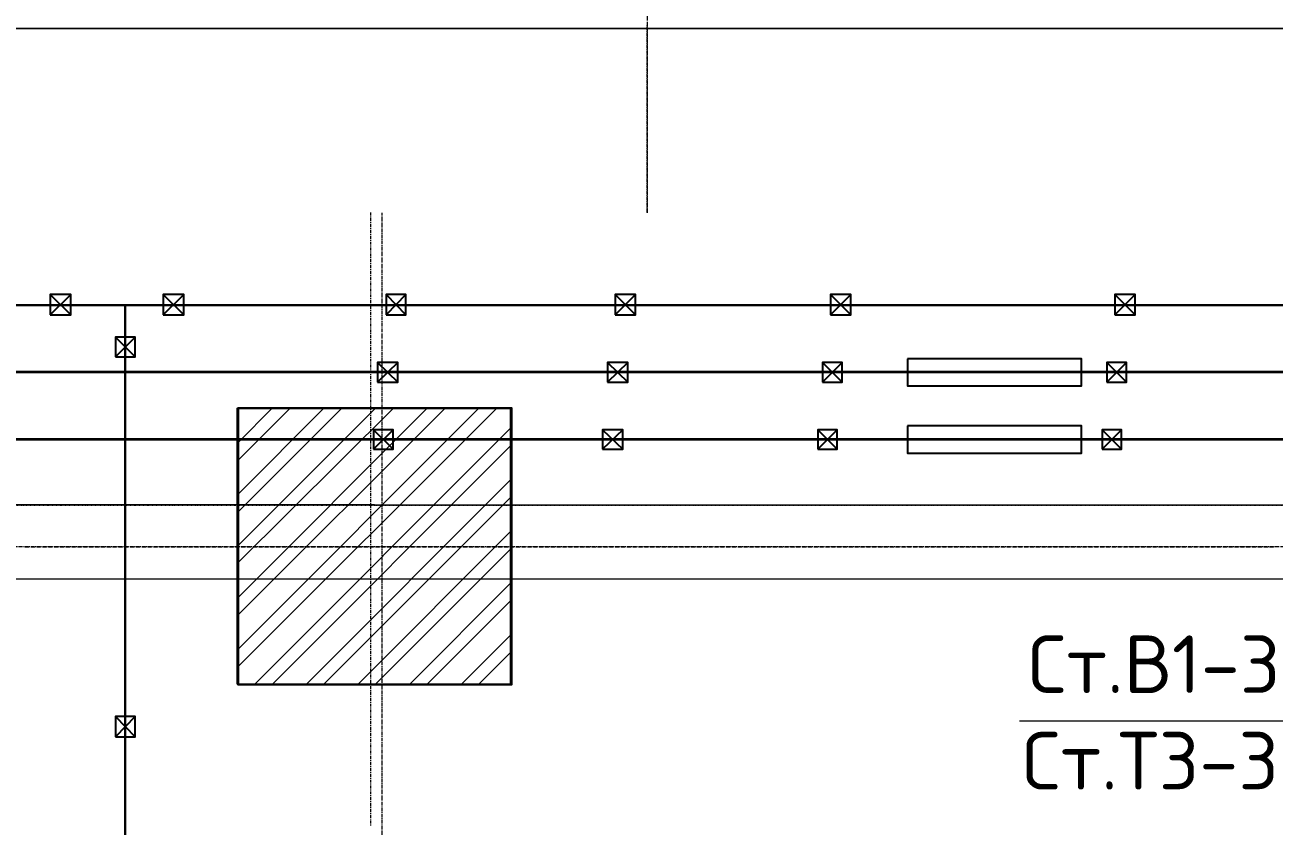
# Model space of a CAD drawing. Header units: millimetres. Extents: x -10178924 to 11692288, y -947381 to 58396.
# Drawn here: x 732853 to 738282, y -823554 to -820075 of the extents above; entities that cross this region are included whole.
import ezdxf

# ---------------------------------------------------------------- set-up
doc = ezdxf.new("R2010")
doc.units = ezdxf.units.MM
doc.linetypes.add('короткая штриховая', pattern=[282.222222, 141.111111, -141.111111])
doc.linetypes.add('осевая', pattern=[50.8, 31.75, -6.35, 6.35, -6.35])
for name, color, linetype, lineweight in [('PDF _0', 7, 'Continuous', 9), ('PDF _Разрезы', 7, 'Continuous', 9), ('PDF _Текст', 7, 'Continuous', 5), ('Балки.1', 7, 'Continuous', 9), ('Размеры осевые', 153, 'Continuous', 9), ('Стены.1', 7, 'Continuous', 25), ('ШТРИХОВКА', 252, 'Continuous', 15)]:
    doc.layers.add(name, color=color, linetype=linetype, lineweight=lineweight)
for name, color, linetype in [('PDF _PDF _Разрезы', 7, 'Continuous'), ('PDF _Балки.1', 7, 'Continuous'), ('PDF _ВК_В1', 5, 'Continuous'), ('PDF _ВК_Выноски', 7, 'Continuous'), ('PDF _ВК_Т3', 1, 'Continuous'), ('PDF _ВК_Т4', 6, 'Continuous'), ('PDF _Стены.1', 7, 'Continuous')]:
    doc.layers.add(name, color=color, linetype=linetype)
doc.layers.add('PDF _Размеры осевые', color=7, linetype='Continuous', true_color=0x5d6970)
doc.layers.add('PDF _штриховка', color=7, linetype='Continuous', true_color=0x95834a)
doc.styles.add('PDF ISOCPEUR', font='isocpeur.ttf')

# ---------------------------------------------------------------- blocks, each defined once
blk = doc.blocks.new('A$C5282721b')
at = {"layer": 'ШТРИХОВКА', "ltscale": 100, "true_color": 0x000000, "transparency": 33554687}
h = blk.add_hatch(dxfattribs=at)
h.set_pattern_fill('ANSI31', color=18, scale=50)
h.set_pattern_definition([(45, (-120811.35, -12436.93), (-112.2532, 112.2532), [])])
h.paths.add_polyline_path([(12610.573, -42148.478), (11420.573, -42148.478), (11422.383, -41095.814), (11420.573, -40948.478), (12610.573, -40948.478)])
at = {"layer": 'PDF _Разрезы', "color": 18, "lineweight": 9, "true_color": 0x000000, "transparency": 33554687}
blk.add_lwpolyline([(-11856.305, -39299.259), (62616.964, -39299.259)], dxfattribs=at)
at = {"layer": 'Балки.1', "color": 18, "linetype": 'короткая штриховая', "ltscale": 0.02, "true_color": 0x000000, "transparency": 33554687}
for p, q in [((10319.368, -41369.704), (12015.573, -41369.704)), ((12015.573, -41369.704), (41378.795, -41369.704)), ((10319.368, -41689.704), (12015.573, -41689.704)), ((12015.573, -41689.704), (41973.795, -41689.704))]:
    blk.add_line(p, q, dxfattribs=at)
at = {"layer": 'Размеры осевые', "color": 251, "linetype": 'осевая', "ltscale": 0.5, "transparency": 33554687}
for p, q in [((13200, -40100), (13200, -25800)), ((12046.848, -52200), (12046.848, -40100)), ((-9750, -41550), (62308.109, -41550))]:
    blk.add_line(p, q, dxfattribs=at)
at = {"layer": 'Стены.1', "color": 18, "linetype": 'Continuous', "true_color": 0x000000, "transparency": 33554687, "flags": 128}
blk.add_lwpolyline([(11420.573, -42148.478), (12610.573, -42148.478), (12610.573, -40948.478), (11420.573, -40948.478)], close=True, dxfattribs=at)

msp = doc.modelspace()

# ---------------------------------------------------------------- linework, layer by layer
at = {"layer": 'PDF _0', "lineweight": 25}
for points in [[(732963.1, -821333.4), (733052, -821333.4), (733052, -821244.5), (732963.1, -821244.5)], [(733454.2, -821333.4), (733543.1, -821333.4), (733543.1, -821244.5), (733454.2, -821244.5)], [(734423.6, -821333.4), (734508.3, -821333.4), (734508.3, -821244.5), (734423.6, -821244.5)], [(735418.5, -821333.4), (735507.4, -821333.4), (735507.4, -821244.5), (735418.5, -821244.5)], [(736354, -821333.4), (736442.9, -821333.4), (736442.9, -821244.5), (736354, -821244.5)], [(737590.2, -821333.4), (737679.1, -821333.4), (737679.1, -821244.5), (737590.2, -821244.5)], [(733246.8, -821515.4), (733331.4, -821515.4), (733331.4, -821430.7), (733246.8, -821430.7)], [(734385.5, -821625.5), (734474.4, -821625.5), (734474.4, -821540.8), (734385.5, -821540.8)], [(735384.6, -821625.5), (735473.5, -821625.5), (735473.5, -821540.8), (735384.6, -821540.8)], [(736320.2, -821625.5), (736404.8, -821625.5), (736404.8, -821540.8), (736320.2, -821540.8)], [(736688.5, -821523.9), (736688.5, -821642.4), (737446.2, -821642.4), (737446.2, -821523.9)], [(737556.3, -821625.5), (737641, -821625.5), (737641, -821540.8), (737556.3, -821540.8)], [(734368.6, -821917.6), (734453.3, -821917.6), (734453.3, -821832.9), (734368.6, -821832.9)], [(735363.4, -821917.6), (735452.3, -821917.6), (735452.3, -821832.9), (735363.4, -821832.9)], [(736299, -821917.6), (736383.7, -821917.6), (736383.7, -821832.9), (736299, -821832.9)], [(736688.5, -821816), (736688.5, -821934.5), (737446.2, -821934.5), (737446.2, -821816)], [(737535.2, -821917.6), (737619.8, -821917.6), (737619.8, -821832.9), (737535.2, -821832.9)], [(733246.8, -823166.4), (733331.4, -823166.4), (733331.4, -823077.5), (733246.8, -823077.5)]]:
    msp.add_lwpolyline(points, close=True, dxfattribs=at)
for points in [[(732963.1, -821244.5), (733052, -821333.4)], [(733052, -821244.5), (732963.1, -821333.4)], [(733454.2, -821244.5), (733543.1, -821333.4)], [(733543.1, -821244.5), (733454.2, -821333.4)], [(734423.6, -821244.5), (734508.3, -821333.4)], [(734508.3, -821244.5), (734423.6, -821333.4)], [(735418.5, -821244.5), (735507.4, -821333.4)], [(735507.4, -821244.5), (735418.5, -821333.4)], [(736354, -821244.5), (736442.9, -821333.4)], [(736443, -821244.5), (736354.1, -821333.4)], [(737590.2, -821244.5), (737679.1, -821333.4)], [(737679.1, -821244.5), (737590.2, -821333.4)], [(733246.8, -821430.7), (733331.4, -821515.4)], [(733331.4, -821430.7), (733246.8, -821515.4)], [(734385.5, -821540.8), (734474.4, -821625.5)], [(734474.4, -821540.8), (734385.5, -821625.5)], [(735384.6, -821540.8), (735473.5, -821625.5)], [(735473.5, -821540.8), (735384.6, -821625.5)], [(736320.2, -821540.8), (736404.8, -821625.5)], [(736404.8, -821540.8), (736320.2, -821625.5)], [(737556.3, -821540.8), (737641, -821625.5)], [(737641, -821540.8), (737556.3, -821625.5)], [(734368.6, -821832.9), (734453.3, -821917.6)], [(734453.3, -821832.9), (734368.6, -821917.6)], [(735363.4, -821832.9), (735452.3, -821917.6)], [(735452.3, -821832.9), (735363.4, -821917.6)], [(736299, -821832.9), (736383.7, -821917.6)], [(736383.7, -821832.9), (736299, -821917.6)], [(737535.2, -821832.9), (737619.8, -821917.6)], [(737619.8, -821832.9), (737535.2, -821917.6)], [(733246.8, -823077.5), (733331.4, -823166.4)], [(733331.4, -823077.5), (733246.8, -823166.4)]]:
    msp.add_lwpolyline(points, dxfattribs=at)
at = {"layer": 'PDF _PDF _Разрезы', "lineweight": 9}
msp.add_lwpolyline([(710500.9, -820088.8), (784971.2, -820088.8)], dxfattribs=at)
at = {"layer": 'PDF _Балки.1', "lineweight": 9}
for points in [[(734372.8, -822158.9), (732675.3, -822158.9), (732675.3, -822480.6), (734372.8, -822480.6)], [(734372.8, -822480.6), (764326.9, -822480.6), (766087.9, -822480.6), (766087.9, -822158.9), (764326.9, -822158.9)], [(734372.8, -822158.9), (763734.2, -822158.9)]]:
    msp.add_lwpolyline(points, dxfattribs=at)
at = {"layer": 'PDF _ВК_В1', "lineweight": 30}
for points in [[(777942.6, -821308), (777942.6, -821291), (747493.3, -821291), (723334.4, -821291)], [(733289.1, -821291), (733289.1, -827691.6)]]:
    msp.add_lwpolyline(points, dxfattribs=at)
at = {"layer": 'PDF _ВК_Выноски', "lineweight": 13}
msp.add_lwpolyline([(740989.6, -822666.9), (739351.3, -823098.7), (739249.7, -823098.7), (737175.5, -823098.7)], dxfattribs=at)
at = {"layer": 'PDF _ВК_Т3', "lineweight": 35}
msp.add_lwpolyline([(777980.7, -821583.1), (747497.5, -821583.1), (723215.9, -821583.1)], dxfattribs=at)
at = {"layer": 'PDF _ВК_Т4', "lineweight": 35}
msp.add_lwpolyline([(778082.3, -821735.5), (778082.3, -821875.2), (747256.2, -821875.2), (722923.8, -821875.2)], dxfattribs=at)
at = {"layer": 'PDF _Размеры осевые', "lineweight": 9}
for points in [[(735558.2, -820080.3), (735558.2, -820076.1)], [(735558.2, -820097.2), (735558.2, -820084.5)], [(735558.2, -820105.7), (735558.2, -820101.5)], [(735558.2, -820122.6), (735558.2, -820109.9)], [(735558.2, -820131.1), (735558.2, -820126.9)], [(735558.2, -820148), (735558.2, -820135.3)], [(735558.2, -820156.5), (735558.2, -820152.3)], [(735558.2, -820173.4), (735558.2, -820160.7)], [(735558.2, -820181.9), (735558.2, -820177.7)], [(735558.2, -820198.8), (735558.2, -820186.1)], [(735558.2, -820207.3), (735558.2, -820203.1)], [(735558.2, -820224.2), (735558.2, -820211.5)], [(735558.2, -820232.7), (735558.2, -820228.5)], [(735558.2, -820249.6), (735558.2, -820236.9)], [(735558.2, -820258.1), (735558.2, -820253.9)], [(735558.2, -820275), (735558.2, -820262.3)], [(735558.2, -820283.5), (735558.2, -820279.3)], [(735558.2, -820300.4), (735558.2, -820287.7)], [(735558.2, -820308.9), (735558.2, -820304.7)], [(735558.2, -820325.8), (735558.2, -820313.1)], [(735558.2, -820334.3), (735558.2, -820330.1)], [(735558.2, -820351.2), (735558.2, -820338.5)], [(735558.2, -820359.7), (735558.2, -820355.5)], [(735558.2, -820376.6), (735558.2, -820363.9)], [(735558.2, -820385.1), (735558.2, -820380.9)], [(735558.2, -820402), (735558.2, -820389.3)], [(735558.2, -820410.5), (735558.2, -820406.3)], [(735558.2, -820427.4), (735558.2, -820414.7)], [(735558.2, -820435.9), (735558.2, -820431.7)], [(735558.2, -820452.8), (735558.2, -820440.1)], [(735558.2, -820461.3), (735558.2, -820457.1)], [(735558.2, -820478.2), (735558.2, -820465.5)], [(735558.2, -820486.7), (735558.2, -820482.5)], [(735558.2, -820503.6), (735558.2, -820490.9)], [(735558.2, -820512.1), (735558.2, -820507.9)], [(735558.2, -820529), (735558.2, -820516.3)], [(735558.2, -820537.5), (735558.2, -820533.3)], [(735558.2, -820554.4), (735558.2, -820541.7)], [(735558.2, -820562.9), (735558.2, -820558.7)], [(735558.2, -820579.8), (735558.2, -820567.1)], [(735558.2, -820588.3), (735558.2, -820584.1)], [(735558.2, -820605.2), (735558.2, -820592.5)], [(735558.2, -820613.7), (735558.2, -820609.5)], [(735558.2, -820630.6), (735558.2, -820617.9)], [(735558.2, -820639.1), (735558.2, -820634.9)], [(735558.2, -820656), (735558.2, -820643.3)], [(735558.2, -820664.5), (735558.2, -820660.3)], [(735558.2, -820681.4), (735558.2, -820668.7)], [(735558.2, -820689.9), (735558.2, -820685.7)], [(735558.2, -820706.8), (735558.2, -820694.1)], [(735558.2, -820715.3), (735558.2, -820711.1)], [(735558.2, -820732.2), (735558.2, -820719.5)], [(735558.2, -820740.7), (735558.2, -820736.5)], [(735558.2, -820757.6), (735558.2, -820744.9)], [(735558.2, -820766.1), (735558.2, -820761.9)], [(735558.2, -820783), (735558.2, -820770.3)], [(735558.2, -820791.5), (735558.2, -820787.3)], [(735558.2, -820808.4), (735558.2, -820795.7)], [(735558.2, -820816.9), (735558.2, -820812.7)], [(735558.2, -820833.8), (735558.2, -820821.1)], [(735558.2, -820842.3), (735558.2, -820838.1)], [(735558.2, -820859.2), (735558.2, -820846.5)], [(734355.9, -820901.6), (734355.9, -820888.9)], [(734355.9, -820910), (734355.9, -820905.8)], [(735558.2, -820867.7), (735558.2, -820863.5)], [(735558.2, -820888.9), (735558.2, -820871.9)], [(734355.9, -820927), (734355.9, -820914.3)], [(734355.9, -820935.4), (734355.9, -820931.2)], [(734355.9, -820952.4), (734355.9, -820939.7)], [(734355.9, -820960.8), (734355.9, -820956.6)], [(734355.9, -820977.8), (734355.9, -820965.1)], [(734355.9, -820986.2), (734355.9, -820982)], [(734355.9, -821003.2), (734355.9, -820990.5)], [(734355.9, -821011.6), (734355.9, -821007.4)], [(734355.9, -821028.6), (734355.9, -821015.9)], [(734355.9, -821037), (734355.9, -821032.8)], [(734355.9, -821054), (734355.9, -821041.3)], [(734355.9, -821062.4), (734355.9, -821058.2)], [(734355.9, -821079.4), (734355.9, -821066.7)], [(734355.9, -821087.8), (734355.9, -821083.6)], [(734355.9, -821104.8), (734355.9, -821092.1)], [(734355.9, -821113.2), (734355.9, -821109)], [(734355.9, -821130.2), (734355.9, -821117.5)], [(734355.9, -821138.6), (734355.9, -821134.4)], [(734355.9, -821155.6), (734355.9, -821142.9)], [(734355.9, -821164), (734355.9, -821159.8)], [(734355.9, -821181), (734355.9, -821168.3)], [(734355.9, -821189.4), (734355.9, -821185.2)], [(734355.9, -821206.4), (734355.9, -821193.7)], [(734355.9, -821214.8), (734355.9, -821210.6)], [(734355.9, -821231.8), (734355.9, -821219.1)], [(734355.9, -821240.2), (734355.9, -821236)], [(734355.9, -821257.2), (734355.9, -821244.5)], [(734355.9, -821265.6), (734355.9, -821261.4)], [(734355.9, -821282.6), (734355.9, -821269.9)], [(734355.9, -821291), (734355.9, -821286.8)], [(734355.9, -821308), (734355.9, -821295.3)], [(734355.9, -821316.4), (734355.9, -821312.2)], [(734355.9, -821333.4), (734355.9, -821320.7)], [(734355.9, -821341.8), (734355.9, -821337.6)], [(734355.9, -821358.8), (734355.9, -821346.1)], [(734355.9, -821367.2), (734355.9, -821363)], [(734355.9, -821384.2), (734355.9, -821371.5)], [(734355.9, -821392.6), (734355.9, -821388.4)], [(734355.9, -821409.6), (734355.9, -821396.9)], [(734355.9, -821418), (734355.9, -821413.8)], [(734355.9, -821435), (734355.9, -821422.3)], [(734355.9, -821443.4), (734355.9, -821439.2)], [(734355.9, -821460.4), (734355.9, -821447.7)], [(734355.9, -821468.8), (734355.9, -821464.6)], [(734355.9, -821485.8), (734355.9, -821473.1)], [(734355.9, -821494.2), (734355.9, -821490)], [(734355.9, -821511.2), (734355.9, -821498.5)], [(734355.9, -821519.6), (734355.9, -821515.4)], [(734355.9, -821536.6), (734355.9, -821523.9)], [(734355.9, -821545), (734355.9, -821540.8)], [(734355.9, -821562), (734355.9, -821549.3)], [(734355.9, -821570.4), (734355.9, -821566.2)], [(734355.9, -821587.4), (734355.9, -821574.7)], [(734355.9, -821595.8), (734355.9, -821591.6)], [(734355.9, -821612.8), (734355.9, -821600.1)], [(734355.9, -821621.2), (734355.9, -821617)], [(734355.9, -821638.2), (734355.9, -821625.5)], [(734355.9, -821646.6), (734355.9, -821642.4)], [(734355.9, -821663.6), (734355.9, -821650.9)], [(734355.9, -821672), (734355.9, -821667.8)], [(734355.9, -821689), (734355.9, -821676.3)], [(734355.9, -821697.4), (734355.9, -821693.2)], [(734355.9, -821714.4), (734355.9, -821701.7)], [(734355.9, -821722.8), (734355.9, -821718.6)], [(734355.9, -821739.8), (734355.9, -821727.1)], [(734355.9, -821748.2), (734355.9, -821744)], [(734355.9, -821765.2), (734355.9, -821752.5)], [(734355.9, -821773.6), (734355.9, -821769.4)], [(734355.9, -821790.6), (734355.9, -821777.9)], [(734355.9, -821799), (734355.9, -821794.8)], [(734355.9, -821816), (734355.9, -821803.3)], [(734355.9, -821824.4), (734355.9, -821820.2)], [(734355.9, -821841.4), (734355.9, -821828.7)], [(734355.9, -821849.8), (734355.9, -821845.6)], [(734355.9, -821866.8), (734355.9, -821854.1)], [(734355.9, -821875.2), (734355.9, -821871)], [(734355.9, -821892.2), (734355.9, -821879.5)], [(734355.9, -821900.6), (734355.9, -821896.4)], [(734355.9, -821917.6), (734355.9, -821904.9)], [(734355.9, -821926), (734355.9, -821921.8)], [(734355.9, -821943), (734355.9, -821930.3)], [(734355.9, -821951.4), (734355.9, -821947.2)], [(734355.9, -821968.4), (734355.9, -821955.7)], [(734355.9, -821976.8), (734355.9, -821972.6)], [(734355.9, -821993.8), (734355.9, -821981.1)], [(734355.9, -822002.2), (734355.9, -821998)], [(734355.9, -822019.2), (734355.9, -822006.5)], [(734355.9, -822027.6), (734355.9, -822023.4)], [(734355.9, -822044.6), (734355.9, -822031.9)], [(734355.9, -822053), (734355.9, -822048.8)], [(734355.9, -822070), (734355.9, -822057.3)], [(734355.9, -822078.4), (734355.9, -822074.2)], [(734355.9, -822095.4), (734355.9, -822082.7)], [(734355.9, -822103.8), (734355.9, -822099.6)], [(734355.9, -822120.8), (734355.9, -822108.1)], [(734355.9, -822129.2), (734355.9, -822125)], [(734355.9, -822146.2), (734355.9, -822133.5)], [(734355.9, -822154.6), (734355.9, -822150.4)], [(734355.9, -822171.6), (734355.9, -822158.9)], [(734355.9, -822180), (734355.9, -822175.8)], [(734355.9, -822197), (734355.9, -822184.3)], [(734355.9, -822205.4), (734355.9, -822201.2)], [(734355.9, -822222.4), (734355.9, -822209.7)], [(734355.9, -822230.8), (734355.9, -822226.6)], [(734355.9, -822247.8), (734355.9, -822235.1)], [(734355.9, -822256.2), (734355.9, -822252)], [(734355.9, -822273.2), (734355.9, -822260.5)], [(734355.9, -822281.6), (734355.9, -822277.4)], [(734355.9, -822298.6), (734355.9, -822285.9)], [(734355.9, -822307), (734355.9, -822302.8)], [(734355.9, -822324), (734355.9, -822311.3)], [(732853.1, -822340.9), (732870, -822340.9)], [(732874.2, -822340.9), (732874.2, -822340.9)], [(732878.5, -822340.9), (732895.4, -822340.9)], [(732899.6, -822340.9), (732899.6, -822340.9)], [(732903.9, -822340.9), (732920.8, -822340.9)], [(732925, -822340.9), (732925, -822340.9)], [(732929.3, -822340.9), (732946.2, -822340.9)], [(732950.4, -822340.9), (732950.4, -822340.9)], [(732954.7, -822340.9), (732971.6, -822340.9)], [(732975.8, -822340.9), (732975.8, -822340.9)], [(732980.1, -822340.9), (732997, -822340.9)], [(733001.2, -822340.9), (733001.2, -822340.9)], [(733005.5, -822340.9), (733022.4, -822340.9)], [(733026.6, -822340.9), (733026.6, -822340.9)], [(733030.9, -822340.9), (733047.8, -822340.9)], [(733052, -822340.9), (733052, -822340.9)], [(733056.3, -822340.9), (733073.2, -822340.9)], [(733077.4, -822340.9), (733077.4, -822340.9)], [(733081.7, -822340.9), (733098.6, -822340.9)], [(733102.8, -822340.9), (733102.8, -822340.9)], [(733107.1, -822340.9), (733124, -822340.9)], [(733128.2, -822340.9), (733128.2, -822340.9)], [(733132.5, -822340.9), (733149.4, -822340.9)], [(733153.6, -822340.9), (733153.6, -822340.9)], [(733157.9, -822340.9), (733174.8, -822340.9)], [(733179, -822340.9), (733179, -822340.9)], [(733183.3, -822340.9), (733200.2, -822340.9)], [(733204.4, -822340.9), (733204.4, -822340.9)], [(733208.7, -822340.9), (733225.6, -822340.9)], [(733229.8, -822340.9), (733229.8, -822340.9)], [(733234.1, -822340.9), (733251, -822340.9)], [(733255.2, -822340.9), (733255.2, -822340.9)], [(733259.5, -822340.9), (733276.4, -822340.9)], [(733280.6, -822340.9), (733280.6, -822340.9)], [(733284.9, -822340.9), (733301.8, -822340.9)], [(733306, -822340.9), (733306, -822340.9)], [(733310.3, -822340.9), (733327.2, -822340.9)], [(733331.4, -822340.9), (733331.4, -822340.9)], [(733335.7, -822340.9), (733352.6, -822340.9)], [(733356.8, -822340.9), (733356.8, -822340.9)], [(733361.1, -822340.9), (733378, -822340.9)], [(733382.2, -822340.9), (733382.2, -822340.9)], [(733386.5, -822340.9), (733403.4, -822340.9)], [(733407.6, -822340.9), (733407.6, -822340.9)], [(733411.9, -822340.9), (733428.8, -822340.9)], [(733433, -822340.9), (733433, -822340.9)], [(733437.3, -822340.9), (733454.2, -822340.9)], [(733458.4, -822340.9), (733458.4, -822340.9)], [(733462.7, -822340.9), (733479.6, -822340.9)], [(733483.8, -822340.9), (733483.8, -822340.9)], [(733488.1, -822340.9), (733505, -822340.9)], [(733509.2, -822340.9), (733509.2, -822340.9)], [(733513.5, -822340.9), (733530.4, -822340.9)], [(733534.6, -822340.9), (733534.6, -822340.9)], [(733538.9, -822340.9), (733555.8, -822340.9)], [(733560, -822340.9), (733560, -822340.9)], [(733564.3, -822340.9), (733581.2, -822340.9)], [(733585.4, -822340.9), (733585.4, -822340.9)], [(733589.7, -822340.9), (733606.6, -822340.9)], [(733610.8, -822340.9), (733610.8, -822340.9)], [(733615.1, -822340.9), (733632, -822340.9)], [(733636.2, -822340.9), (733636.2, -822340.9)], [(733640.5, -822340.9), (733657.4, -822340.9)], [(733661.6, -822340.9), (733661.6, -822340.9)], [(733665.9, -822340.9), (733682.8, -822340.9)], [(733687, -822340.9), (733687, -822340.9)], [(733691.3, -822340.9), (733708.2, -822340.9)], [(733712.4, -822340.9), (733712.4, -822340.9)], [(733716.7, -822340.9), (733733.6, -822340.9)], [(733737.8, -822340.9), (733737.8, -822340.9)], [(733742.1, -822340.9), (733759, -822340.9)], [(733763.2, -822340.9), (733763.2, -822340.9)], [(733767.5, -822340.9), (733784.4, -822340.9)], [(733788.6, -822340.9), (733788.6, -822340.9)], [(733792.9, -822340.9), (733809.8, -822340.9)], [(733814, -822340.9), (733814, -822340.9)], [(733818.3, -822340.9), (733835.2, -822340.9)], [(733839.4, -822340.9), (733839.4, -822340.9)], [(733843.7, -822340.9), (733860.6, -822340.9)], [(733864.8, -822340.9), (733864.8, -822340.9)], [(733869.1, -822340.9), (733886, -822340.9)], [(733890.2, -822340.9), (733890.2, -822340.9)], [(733894.5, -822340.9), (733911.4, -822340.9)], [(733915.6, -822340.9), (733915.6, -822340.9)], [(733919.9, -822340.9), (733936.8, -822340.9)], [(733941, -822340.9), (733941, -822340.9)], [(733945.3, -822340.9), (733962.2, -822340.9)], [(733966.4, -822340.9), (733966.4, -822340.9)], [(733970.7, -822340.9), (733987.6, -822340.9)], [(733991.8, -822340.9), (733991.8, -822340.9)], [(733996.1, -822340.9), (734013, -822340.9)], [(734017.2, -822340.9), (734017.2, -822340.9)], [(734021.5, -822340.9), (734038.4, -822340.9)], [(734042.6, -822340.9), (734042.6, -822340.9)], [(734046.9, -822340.9), (734063.8, -822340.9)], [(734068, -822340.9), (734068, -822340.9)], [(734072.3, -822340.9), (734089.2, -822340.9)], [(734093.4, -822340.9), (734093.4, -822340.9)], [(734097.7, -822340.9), (734114.6, -822340.9)], [(734118.8, -822340.9), (734118.8, -822340.9)], [(734123.1, -822340.9), (734140, -822340.9)], [(734144.2, -822340.9), (734144.2, -822340.9)], [(734148.5, -822340.9), (734165.4, -822340.9)], [(734169.6, -822340.9), (734169.6, -822340.9)], [(734173.9, -822340.9), (734190.8, -822340.9)], [(734195, -822340.9), (734195, -822340.9)], [(734199.3, -822340.9), (734216.2, -822340.9)], [(734220.4, -822340.9), (734220.4, -822340.9)], [(734224.7, -822340.9), (734241.6, -822340.9)], [(734245.8, -822340.9), (734245.8, -822340.9)], [(734250.1, -822340.9), (734267, -822340.9)], [(734271.2, -822340.9), (734271.2, -822340.9)], [(734275.5, -822340.9), (734292.4, -822340.9)], [(734296.6, -822340.9), (734296.6, -822340.9)], [(734300.9, -822340.9), (734317.8, -822340.9)], [(734322, -822340.9), (734322, -822340.9)], [(734326.3, -822340.9), (734343.2, -822340.9)], [(734347.4, -822340.9), (734347.4, -822340.9)], [(734351.7, -822340.9), (734368.6, -822340.9)], [(734355.9, -822332.4), (734355.9, -822328.2)], [(734355.9, -822349.4), (734355.9, -822336.7)], [(734355.9, -822357.8), (734355.9, -822353.6)], [(734355.9, -822374.8), (734355.9, -822362.1)], [(734372.8, -822340.9), (734372.8, -822340.9)], [(734377.1, -822340.9), (734394, -822340.9)], [(734398.2, -822340.9), (734398.2, -822340.9)], [(734402.5, -822340.9), (734419.4, -822340.9)], [(734423.6, -822340.9), (734423.6, -822340.9)], [(734427.9, -822340.9), (734444.8, -822340.9)], [(734449, -822340.9), (734449, -822340.9)], [(734453.3, -822340.9), (734470.2, -822340.9)], [(734474.4, -822340.9), (734474.4, -822340.9)], [(734478.7, -822340.9), (734495.6, -822340.9)], [(734499.8, -822340.9), (734499.8, -822340.9)], [(734504.1, -822340.9), (734521, -822340.9)], [(734525.2, -822340.9), (734525.2, -822340.9)], [(734529.5, -822340.9), (734546.4, -822340.9)], [(734550.6, -822340.9), (734550.6, -822340.9)], [(734554.9, -822340.9), (734571.8, -822340.9)], [(734576, -822340.9), (734576, -822340.9)], [(734580.3, -822340.9), (734597.2, -822340.9)], [(734601.4, -822340.9), (734601.4, -822340.9)], [(734605.7, -822340.9), (734622.6, -822340.9)], [(734626.8, -822340.9), (734626.8, -822340.9)], [(734631.1, -822340.9), (734648, -822340.9)], [(734652.2, -822340.9), (734652.2, -822340.9)], [(734656.5, -822340.9), (734673.4, -822340.9)], [(734677.6, -822340.9), (734677.6, -822340.9)], [(734681.9, -822340.9), (734698.8, -822340.9)], [(734703, -822340.9), (734703, -822340.9)], [(734707.3, -822340.9), (734724.2, -822340.9)], [(734728.4, -822340.9), (734728.4, -822340.9)], [(734732.7, -822340.9), (734749.6, -822340.9)], [(734753.8, -822340.9), (734753.8, -822340.9)], [(734758.1, -822340.9), (734775, -822340.9)], [(734779.2, -822340.9), (734779.2, -822340.9)], [(734783.5, -822340.9), (734800.4, -822340.9)], [(734804.6, -822340.9), (734804.6, -822340.9)], [(734808.9, -822340.9), (734825.8, -822340.9)], [(734830, -822340.9), (734830, -822340.9)], [(734834.3, -822340.9), (734851.2, -822340.9)], [(734855.4, -822340.9), (734855.4, -822340.9)], [(734859.7, -822340.9), (734876.6, -822340.9)], [(734880.8, -822340.9), (734880.8, -822340.9)], [(734885.1, -822340.9), (734902, -822340.9)], [(734906.2, -822340.9), (734906.2, -822340.9)], [(734910.5, -822340.9), (734927.4, -822340.9)], [(734931.6, -822340.9), (734931.6, -822340.9)], [(734935.9, -822340.9), (734952.8, -822340.9)], [(734957, -822340.9), (734957, -822340.9)], [(734961.3, -822340.9), (734978.2, -822340.9)], [(734982.4, -822340.9), (734982.4, -822340.9)], [(734986.7, -822340.9), (735003.6, -822340.9)], [(735007.8, -822340.9), (735007.8, -822340.9)], [(735012.1, -822340.9), (735029, -822340.9)], [(735033.2, -822340.9), (735033.2, -822340.9)], [(735037.5, -822340.9), (735054.4, -822340.9)], [(735058.6, -822340.9), (735058.6, -822340.9)], [(735062.9, -822340.9), (735079.8, -822340.9)], [(735084, -822340.9), (735084, -822340.9)], [(735088.3, -822340.9), (735105.2, -822340.9)], [(735109.4, -822340.9), (735109.4, -822340.9)], [(735113.7, -822340.9), (735130.6, -822340.9)], [(735134.8, -822340.9), (735134.8, -822340.9)], [(735139.1, -822340.9), (735156, -822340.9)], [(735160.2, -822340.9), (735160.2, -822340.9)], [(735164.5, -822340.9), (735181.4, -822340.9)], [(735185.6, -822340.9), (735185.6, -822340.9)], [(735189.9, -822340.9), (735206.8, -822340.9)], [(735211, -822340.9), (735211, -822340.9)], [(735215.3, -822340.9), (735232.2, -822340.9)], [(735236.4, -822340.9), (735236.4, -822340.9)], [(735240.7, -822340.9), (735257.6, -822340.9)], [(735261.8, -822340.9), (735261.8, -822340.9)], [(735266.1, -822340.9), (735283, -822340.9)], [(735287.2, -822340.9), (735287.2, -822340.9)], [(735291.5, -822340.9), (735308.4, -822340.9)], [(735312.6, -822340.9), (735312.6, -822340.9)], [(735316.9, -822340.9), (735333.8, -822340.9)], [(735338, -822340.9), (735338, -822340.9)], [(735342.3, -822340.9), (735359.2, -822340.9)], [(735363.4, -822340.9), (735363.4, -822340.9)], [(735367.7, -822340.9), (735384.6, -822340.9)], [(735388.8, -822340.9), (735388.8, -822340.9)], [(735393.1, -822340.9), (735410, -822340.9)], [(735414.2, -822340.9), (735414.2, -822340.9)], [(735418.5, -822340.9), (735435.4, -822340.9)], [(735439.6, -822340.9), (735439.6, -822340.9)], [(735443.9, -822340.9), (735460.8, -822340.9)], [(735465, -822340.9), (735465, -822340.9)], [(735469.3, -822340.9), (735486.2, -822340.9)], [(735490.4, -822340.9), (735490.4, -822340.9)], [(735494.7, -822340.9), (735511.6, -822340.9)], [(735515.8, -822340.9), (735515.8, -822340.9)], [(735520.1, -822340.9), (735537, -822340.9)], [(735541.2, -822340.9), (735541.2, -822340.9)], [(735545.5, -822340.9), (735562.4, -822340.9)], [(735566.6, -822340.9), (735566.6, -822340.9)], [(735570.9, -822340.9), (735587.8, -822340.9)], [(735592, -822340.9), (735592, -822340.9)], [(735596.3, -822340.9), (735613.2, -822340.9)], [(735617.4, -822340.9), (735617.4, -822340.9)], [(735621.7, -822340.9), (735638.6, -822340.9)], [(735642.8, -822340.9), (735642.8, -822340.9)], [(735647.1, -822340.9), (735664, -822340.9)], [(735668.2, -822340.9), (735668.2, -822340.9)], [(735672.5, -822340.9), (735689.4, -822340.9)], [(735693.6, -822340.9), (735693.6, -822340.9)], [(735697.9, -822340.9), (735714.8, -822340.9)], [(735719, -822340.9), (735719, -822340.9)], [(735723.3, -822340.9), (735740.2, -822340.9)], [(735744.4, -822340.9), (735744.4, -822340.9)], [(735748.7, -822340.9), (735765.6, -822340.9)], [(735769.8, -822340.9), (735769.8, -822340.9)], [(735774.1, -822340.9), (735791, -822340.9)], [(735795.2, -822340.9), (735795.2, -822340.9)], [(735799.5, -822340.9), (735816.4, -822340.9)], [(735820.6, -822340.9), (735820.6, -822340.9)], [(735824.9, -822340.9), (735841.8, -822340.9)], [(735846, -822340.9), (735846, -822340.9)], [(735850.3, -822340.9), (735867.2, -822340.9)], [(735871.4, -822340.9), (735871.4, -822340.9)], [(735875.7, -822340.9), (735892.6, -822340.9)], [(735896.8, -822340.9), (735896.8, -822340.9)], [(735901.1, -822340.9), (735918, -822340.9)], [(735922.2, -822340.9), (735922.2, -822340.9)], [(735926.5, -822340.9), (735943.4, -822340.9)], [(735947.6, -822340.9), (735947.6, -822340.9)], [(735951.9, -822340.9), (735968.8, -822340.9)], [(735973, -822340.9), (735973, -822340.9)], [(735977.3, -822340.9), (735994.2, -822340.9)], [(735998.4, -822340.9), (735998.4, -822340.9)], [(736002.7, -822340.9), (736019.6, -822340.9)], [(736023.8, -822340.9), (736023.8, -822340.9)], [(736028.1, -822340.9), (736045, -822340.9)], [(736049.2, -822340.9), (736049.2, -822340.9)], [(736053.5, -822340.9), (736070.4, -822340.9)], [(736074.7, -822340.9), (736074.7, -822340.9)], [(736078.9, -822340.9), (736095.8, -822340.9)], [(736100, -822340.9), (736100, -822340.9)], [(736104.3, -822340.9), (736121.2, -822340.9)], [(736125.4, -822340.9), (736125.4, -822340.9)], [(736129.7, -822340.9), (736146.6, -822340.9)], [(736150.8, -822340.9), (736150.8, -822340.9)], [(736155.1, -822340.9), (736172, -822340.9)], [(736176.2, -822340.9), (736176.2, -822340.9)], [(736180.5, -822340.9), (736197.4, -822340.9)], [(736201.6, -822340.9), (736201.6, -822340.9)], [(736205.9, -822340.9), (736222.8, -822340.9)], [(736227, -822340.9), (736227, -822340.9)], [(736231.3, -822340.9), (736248.2, -822340.9)], [(736252.4, -822340.9), (736252.4, -822340.9)], [(736256.7, -822340.9), (736273.6, -822340.9)], [(736277.8, -822340.9), (736277.8, -822340.9)], [(736282.1, -822340.9), (736299, -822340.9)], [(736303.3, -822340.9), (736303.3, -822340.9)], [(736307.5, -822340.9), (736324.4, -822340.9)], [(736328.7, -822340.9), (736328.7, -822340.9)], [(736332.9, -822340.9), (736349.8, -822340.9)], [(736354, -822340.9), (736354, -822340.9)], [(736358.3, -822340.9), (736375.2, -822340.9)], [(736379.4, -822340.9), (736379.4, -822340.9)], [(736383.7, -822340.9), (736400.6, -822340.9)], [(736404.8, -822340.9), (736404.8, -822340.9)], [(736409.1, -822340.9), (736426, -822340.9)], [(736430.2, -822340.9), (736430.2, -822340.9)], [(736434.5, -822340.9), (736451.4, -822340.9)], [(736455.6, -822340.9), (736455.6, -822340.9)], [(736459.9, -822340.9), (736476.8, -822340.9)], [(736481, -822340.9), (736481, -822340.9)], [(736485.3, -822340.9), (736502.2, -822340.9)], [(736506.5, -822340.9), (736506.5, -822340.9)], [(736510.7, -822340.9), (736527.6, -822340.9)], [(736531.9, -822340.9), (736531.9, -822340.9)], [(736536.1, -822340.9), (736553, -822340.9)], [(736557.3, -822340.9), (736557.3, -822340.9)], [(736561.5, -822340.9), (736578.4, -822340.9)], [(736582.7, -822340.9), (736582.7, -822340.9)], [(736586.9, -822340.9), (736603.8, -822340.9)], [(736608, -822340.9), (736608, -822340.9)], [(736612.3, -822340.9), (736629.2, -822340.9)], [(736633.4, -822340.9), (736633.4, -822340.9)], [(736637.7, -822340.9), (736654.6, -822340.9)], [(736658.8, -822340.9), (736658.8, -822340.9)], [(736663.1, -822340.9), (736680, -822340.9)], [(736684.2, -822340.9), (736684.2, -822340.9)], [(736688.5, -822340.9), (736705.4, -822340.9)], [(736709.7, -822340.9), (736709.7, -822340.9)], [(736713.9, -822340.9), (736730.8, -822340.9)], [(736735.1, -822340.9), (736735.1, -822340.9)], [(736739.3, -822340.9), (736756.2, -822340.9)], [(736760.5, -822340.9), (736760.5, -822340.9)], [(736764.7, -822340.9), (736781.6, -822340.9)], [(736785.9, -822340.9), (736785.9, -822340.9)], [(736790.1, -822340.9), (736807, -822340.9)], [(736811.3, -822340.9), (736811.3, -822340.9)], [(736815.5, -822340.9), (736832.4, -822340.9)], [(736836.7, -822340.9), (736836.7, -822340.9)], [(736840.9, -822340.9), (736857.8, -822340.9)], [(736862.1, -822340.9), (736862.1, -822340.9)], [(736866.3, -822340.9), (736883.2, -822340.9)], [(736887.4, -822340.9), (736887.4, -822340.9)], [(736891.7, -822340.9), (736908.6, -822340.9)], [(736912.8, -822340.9), (736912.8, -822340.9)], [(736917.1, -822340.9), (736934, -822340.9)], [(736938.3, -822340.9), (736938.3, -822340.9)], [(736942.5, -822340.9), (736959.4, -822340.9)], [(736963.7, -822340.9), (736963.7, -822340.9)], [(736967.9, -822340.9), (736984.8, -822340.9)], [(736989.1, -822340.9), (736989.1, -822340.9)], [(736993.3, -822340.9), (737010.2, -822340.9)], [(737014.5, -822340.9), (737014.5, -822340.9)], [(737018.7, -822340.9), (737035.6, -822340.9)], [(737039.9, -822340.9), (737039.9, -822340.9)], [(737044.1, -822340.9), (737061, -822340.9)], [(737065.3, -822340.9), (737065.3, -822340.9)], [(737069.5, -822340.9), (737086.4, -822340.9)], [(737090.7, -822340.9), (737090.7, -822340.9)], [(737094.9, -822340.9), (737111.8, -822340.9)], [(737116.1, -822340.9), (737116.1, -822340.9)], [(737120.3, -822340.9), (737137.2, -822340.9)], [(737141.5, -822340.9), (737141.5, -822340.9)], [(737145.7, -822340.9), (737162.6, -822340.9)], [(737166.9, -822340.9), (737166.9, -822340.9)], [(737171.1, -822340.9), (737188, -822340.9)], [(737192.3, -822340.9), (737192.3, -822340.9)], [(737196.5, -822340.9), (737213.4, -822340.9)], [(737217.7, -822340.9), (737217.7, -822340.9)], [(737221.9, -822340.9), (737238.8, -822340.9)], [(737243.1, -822340.9), (737243.1, -822340.9)], [(737247.3, -822340.9), (737264.2, -822340.9)], [(737268.5, -822340.9), (737268.5, -822340.9)], [(737272.7, -822340.9), (737289.6, -822340.9)], [(737293.9, -822340.9), (737293.9, -822340.9)], [(737298.1, -822340.9), (737315, -822340.9)], [(737319.3, -822340.9), (737319.3, -822340.9)], [(737323.5, -822340.9), (737340.4, -822340.9)], [(737344.7, -822340.9), (737344.7, -822340.9)], [(737348.9, -822340.9), (737365.8, -822340.9)], [(737370.1, -822340.9), (737370.1, -822340.9)], [(737374.3, -822340.9), (737391.2, -822340.9)], [(737395.5, -822340.9), (737395.5, -822340.9)], [(737399.7, -822340.9), (737416.6, -822340.9)], [(737420.9, -822340.9), (737420.9, -822340.9)], [(737425.1, -822340.9), (737442, -822340.9)], [(737446.3, -822340.9), (737446.3, -822340.9)], [(737450.5, -822340.9), (737467.4, -822340.9)], [(737471.7, -822340.9), (737471.7, -822340.9)], [(737475.9, -822340.9), (737492.8, -822340.9)], [(737497.1, -822340.9), (737497.1, -822340.9)], [(737501.3, -822340.9), (737518.2, -822340.9)], [(737522.5, -822340.9), (737522.5, -822340.9)], [(737526.7, -822340.9), (737543.6, -822340.9)], [(737547.9, -822340.9), (737547.9, -822340.9)], [(737552.1, -822340.9), (737569, -822340.9)], [(737573.3, -822340.9), (737573.3, -822340.9)], [(737577.5, -822340.9), (737594.4, -822340.9)], [(737598.7, -822340.9), (737598.7, -822340.9)], [(737602.9, -822340.9), (737619.8, -822340.9)], [(737624.1, -822340.9), (737624.1, -822340.9)], [(737628.3, -822340.9), (737645.2, -822340.9)], [(737649.5, -822340.9), (737649.5, -822340.9)], [(737653.7, -822340.9), (737670.6, -822340.9)], [(737674.9, -822340.9), (737674.9, -822340.9)], [(737679.1, -822340.9), (737696, -822340.9)], [(737700.3, -822340.9), (737700.3, -822340.9)], [(737704.5, -822340.9), (737721.4, -822340.9)], [(737725.7, -822340.9), (737725.7, -822340.9)], [(737729.9, -822340.9), (737746.8, -822340.9)], [(737751.1, -822340.9), (737751.1, -822340.9)], [(737755.3, -822340.9), (737772.2, -822340.9)], [(737776.5, -822340.9), (737776.5, -822340.9)], [(737780.7, -822340.9), (737797.6, -822340.9)], [(737801.9, -822340.9), (737801.9, -822340.9)], [(737806.1, -822340.9), (737823, -822340.9)], [(737827.3, -822340.9), (737827.3, -822340.9)], [(737831.5, -822340.9), (737848.4, -822340.9)], [(737852.7, -822340.9), (737852.7, -822340.9)], [(737856.9, -822340.9), (737873.8, -822340.9)], [(737878.1, -822340.9), (737878.1, -822340.9)], [(737882.3, -822340.9), (737899.2, -822340.9)], [(737903.5, -822340.9), (737903.5, -822340.9)], [(737907.7, -822340.9), (737924.6, -822340.9)], [(737928.9, -822340.9), (737928.9, -822340.9)], [(737933.1, -822340.9), (737950, -822340.9)], [(737954.3, -822340.9), (737954.3, -822340.9)], [(737958.5, -822340.9), (737975.4, -822340.9)], [(737979.7, -822340.9), (737979.7, -822340.9)], [(737983.9, -822340.9), (738000.8, -822340.9)], [(738005.1, -822340.9), (738005.1, -822340.9)], [(738009.3, -822340.9), (738026.2, -822340.9)], [(738030.5, -822340.9), (738030.5, -822340.9)], [(738034.7, -822340.9), (738051.6, -822340.9)], [(738055.9, -822340.9), (738055.9, -822340.9)], [(738060.1, -822340.9), (738077, -822340.9)], [(738081.3, -822340.9), (738081.3, -822340.9)], [(738085.5, -822340.9), (738102.4, -822340.9)], [(738106.7, -822340.9), (738106.7, -822340.9)], [(738110.9, -822340.9), (738127.8, -822340.9)], [(738132.1, -822340.9), (738132.1, -822340.9)], [(738136.3, -822340.9), (738153.2, -822340.9)], [(738157.5, -822340.9), (738157.5, -822340.9)], [(738161.7, -822340.9), (738178.6, -822340.9)], [(738182.9, -822340.9), (738182.9, -822340.9)], [(738187.1, -822340.9), (738204, -822340.9)], [(738208.3, -822340.9), (738208.3, -822340.9)], [(738212.5, -822340.9), (738229.4, -822340.9)], [(738233.7, -822340.9), (738233.7, -822340.9)], [(738237.9, -822340.9), (738254.8, -822340.9)], [(738259.1, -822340.9), (738259.1, -822340.9)], [(738263.3, -822340.9), (738280.2, -822340.9)], [(734355.9, -822383.2), (734355.9, -822379)], [(734355.9, -822400.2), (734355.9, -822387.5)], [(734355.9, -822408.6), (734355.9, -822404.4)], [(734355.9, -822425.6), (734355.9, -822412.9)], [(734355.9, -822434), (734355.9, -822429.8)], [(734355.9, -822451), (734355.9, -822438.3)], [(734355.9, -822459.4), (734355.9, -822455.2)], [(734355.9, -822476.4), (734355.9, -822463.7)], [(734355.9, -822484.8), (734355.9, -822480.6)], [(734355.9, -822501.8), (734355.9, -822489.1)], [(734355.9, -822510.2), (734355.9, -822506)], [(734355.9, -822527.2), (734355.9, -822514.5)], [(734355.9, -822535.6), (734355.9, -822531.4)], [(734355.9, -822552.6), (734355.9, -822539.9)], [(734355.9, -822561), (734355.9, -822556.8)], [(734355.9, -822578), (734355.9, -822565.3)], [(734355.9, -822586.4), (734355.9, -822582.2)], [(734355.9, -822603.4), (734355.9, -822590.7)], [(734355.9, -822611.8), (734355.9, -822607.6)], [(734355.9, -822628.8), (734355.9, -822616.1)], [(734355.9, -822637.2), (734355.9, -822633)], [(734355.9, -822654.2), (734355.9, -822641.5)], [(734355.9, -822662.6), (734355.9, -822658.4)], [(734355.9, -822679.6), (734355.9, -822666.9)], [(734355.9, -822688), (734355.9, -822683.8)], [(734355.9, -822705), (734355.9, -822692.3)], [(734355.9, -822713.4), (734355.9, -822709.2)], [(734355.9, -822730.4), (734355.9, -822717.7)], [(734355.9, -822738.8), (734355.9, -822734.6)], [(734355.9, -822755.8), (734355.9, -822743.1)], [(734355.9, -822764.2), (734355.9, -822760)], [(734355.9, -822781.2), (734355.9, -822768.5)], [(734355.9, -822789.6), (734355.9, -822785.4)], [(734355.9, -822806.6), (734355.9, -822793.9)], [(734355.9, -822815), (734355.9, -822810.8)], [(734355.9, -822832), (734355.9, -822819.3)], [(734355.9, -822840.4), (734355.9, -822836.2)], [(734355.9, -822857.4), (734355.9, -822844.7)], [(734355.9, -822865.8), (734355.9, -822861.6)], [(734355.9, -822882.8), (734355.9, -822870.1)], [(734355.9, -822891.2), (734355.9, -822887)], [(734355.9, -822908.2), (734355.9, -822895.5)], [(734355.9, -822916.6), (734355.9, -822912.4)], [(734355.9, -822933.6), (734355.9, -822920.9)], [(734355.9, -822942), (734355.9, -822937.8)], [(734355.9, -822959), (734355.9, -822946.3)], [(734355.9, -822967.4), (734355.9, -822963.2)], [(734355.9, -822984.4), (734355.9, -822971.7)], [(734355.9, -822992.8), (734355.9, -822988.6)], [(734355.9, -823009.8), (734355.9, -822997.1)], [(734355.9, -823018.2), (734355.9, -823014)], [(734355.9, -823035.2), (734355.9, -823022.5)], [(734355.9, -823043.6), (734355.9, -823039.4)], [(734355.9, -823060.6), (734355.9, -823047.9)], [(734355.9, -823069), (734355.9, -823064.8)], [(734355.9, -823086), (734355.9, -823073.3)], [(734355.9, -823094.4), (734355.9, -823090.2)], [(734355.9, -823111.4), (734355.9, -823098.7)], [(734355.9, -823119.8), (734355.9, -823115.6)], [(734355.9, -823136.8), (734355.9, -823124.1)], [(734355.9, -823145.2), (734355.9, -823141)], [(734355.9, -823162.2), (734355.9, -823149.5)], [(734355.9, -823170.6), (734355.9, -823166.4)], [(734355.9, -823187.6), (734355.9, -823174.9)], [(734355.9, -823196), (734355.9, -823191.8)], [(734355.9, -823213), (734355.9, -823200.3)], [(734355.9, -823221.4), (734355.9, -823217.2)], [(734355.9, -823238.4), (734355.9, -823225.7)], [(734355.9, -823246.8), (734355.9, -823242.6)], [(734355.9, -823263.8), (734355.9, -823251.1)], [(734355.9, -823272.2), (734355.9, -823268)], [(734355.9, -823289.2), (734355.9, -823276.5)], [(734355.9, -823297.6), (734355.9, -823293.4)], [(734355.9, -823314.6), (734355.9, -823301.9)], [(734355.9, -823323), (734355.9, -823318.8)], [(734355.9, -823340), (734355.9, -823327.3)], [(734355.9, -823348.4), (734355.9, -823344.2)], [(734355.9, -823365.4), (734355.9, -823352.7)], [(734355.9, -823373.8), (734355.9, -823369.6)], [(734355.9, -823390.8), (734355.9, -823378.1)], [(734355.9, -823399.2), (734355.9, -823395)], [(734355.9, -823416.2), (734355.9, -823403.5)], [(734355.9, -823424.6), (734355.9, -823420.4)], [(734355.9, -823441.6), (734355.9, -823428.9)], [(734355.9, -823450), (734355.9, -823445.8)], [(734355.9, -823467), (734355.9, -823454.3)], [(734355.9, -823475.4), (734355.9, -823471.2)], [(734355.9, -823492.4), (734355.9, -823479.7)], [(734355.9, -823500.8), (734355.9, -823496.6)], [(734355.9, -823517.8), (734355.9, -823505.1)], [(734355.9, -823526.2), (734355.9, -823522)], [(734355.9, -823543.2), (734355.9, -823530.5)], [(734355.9, -823551.6), (734355.9, -823547.4)]]:
    msp.add_lwpolyline(points, dxfattribs=at)
at = {"layer": 'PDF _Стены.1', "lineweight": 25}
msp.add_lwpolyline([(733775.9, -822937.8), (734965.5, -822937.8), (734965.5, -821739.8), (733775.9, -821739.8)], close=True, dxfattribs=at)
at = {"layer": 'PDF _штриховка', "color": 251, "lineweight": 5, "true_color": 0x636466}
for points in [[(733775.9, -821744), (733780.2, -821739.8)], [(733775.9, -822412.9), (734453.2, -821739.8)], [(733775.9, -822641.5), (734677.6, -821739.8)], [(733775.9, -822865.8), (734902, -821739.8)], [(733780.2, -821964.1), (734004.5, -821739.8)], [(733780.2, -822188.5), (734228.9, -821739.8)], [(733928.3, -822937.8), (734965.5, -821900.7)], [(734152.7, -822937.8), (734965.5, -822125)], [(734377.1, -822937.8), (734965.5, -822349.4)], [(734601.4, -822937.8), (734965.5, -822573.8)], [(734825.8, -822937.8), (734965.5, -822798.1)]]:
    msp.add_lwpolyline(points, dxfattribs=at)

# ---------------------------------------------------------------- block references
msp.add_blockref('A$C5282721b', (722358.6, -780790.4))

# ---------------------------------------------------------------- texts
at = {"layer": 'PDF _Текст', "char_height": 249.994, "attachment_point": 4, "style": 'PDF ISOCPEUR'}
for s, insert in [('Ст.В1-3 Ду20', (737213.4, -822885)), ('Ст.Т3-3 Ду20', (737188, -823304.1))]:
    msp.add_mtext(s, dxfattribs=dict(at, insert=insert))

doc.saveas('drawing.dxf')
